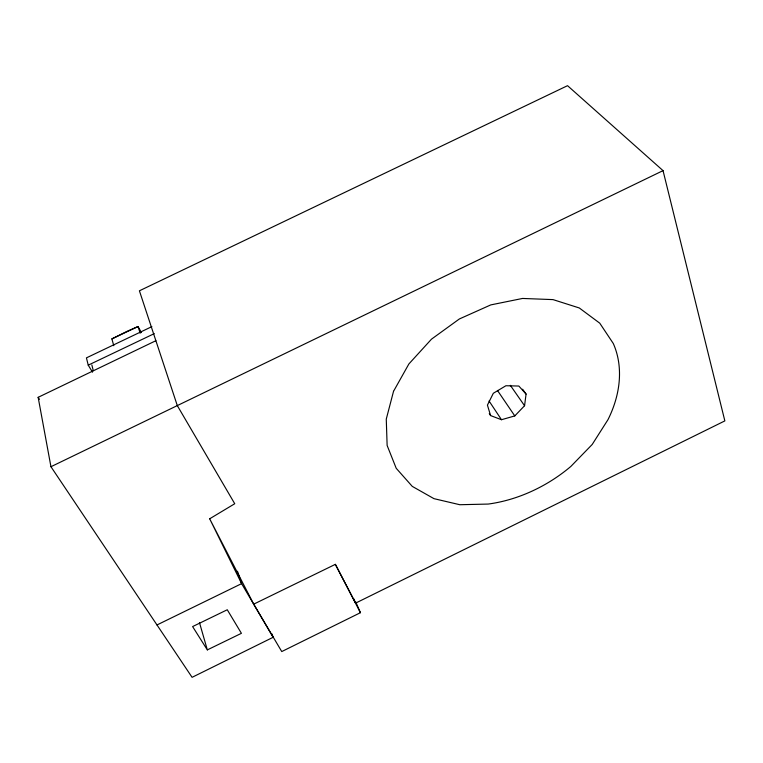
<?xml version="1.0" encoding="UTF-8"?>
<svg xmlns="http://www.w3.org/2000/svg" width="763" height="763" viewBox="0 0 763 763"><rect width="100%" height="100%" fill="white"/><g stroke="black" fill="none" stroke-linecap="round" stroke-linejoin="round"><path stroke-width="1.14" d="M489.283 413.584L490.59 415.577L501.482 419.717L514.787 415.911L524.562 405.735L526.069 394.08L522.626 389.216M209.672 518.792L234.746 503.733L177.312 405.62L139.41 290.808L567.538 85.675L663.037 170.635L724.85 420.899L355.625 603.113L335.358 564.343L253.717 604.153L209.672 518.792L241.613 583.638L273.125 637.296L192.085 677.325L50.949 466.718L38.15 397.323L155.881 340.708M113.782 345.696L111.875 338.906L127.345 331.199L138.065 326.526L141.422 332.582M355.796 601.969L360.413 612.699L281.757 651.564L253.717 604.153M156.959 624.964L241.613 583.638L237.465 571.249M207.326 649.895L241.413 633.319L227.269 609.761L192.61 626.576L207.326 649.895L199.448 622.513M663.037 170.635L50.949 466.718M151.875 326.631L86.438 357.866L88.231 365.162L92.514 372.182M88.231 365.162L154.288 333.622M111.875 338.906L138.065 326.526L140.173 333.212M526.069 394.08L518.83 386.04L505.898 385.744L493.327 393.279L487.433 405.105L490.59 415.577M510.333 385.334L524.562 405.735M497.457 390.437L514.787 415.911M489.064 401.004L501.482 419.717M38.15 397.323L39.447 399.316M335.358 564.343L360.413 612.699M353.755 598.745L355.625 603.113M271.952 633.929L273.125 637.296M91.856 364.962L93.296 370.742M393.527 391.324L386.269 419.106L387.127 445.449L396.216 468.291L412.268 486.384L433.966 498.659L459.822 504.725L488.196 504.066A127.23 94.421 -33.1 0 0 570.838 466.451L592.202 444.467L607.987 419.66A123.625 91.627 -33.1 0 0 613.29 343.503L599.756 323.178L579.289 307.966L553.013 299.611L522.56 298.447L490.781 304.904L459.364 318.963L431.486 339.163L408.892 363.941L393.527 391.324"/></g></svg>
